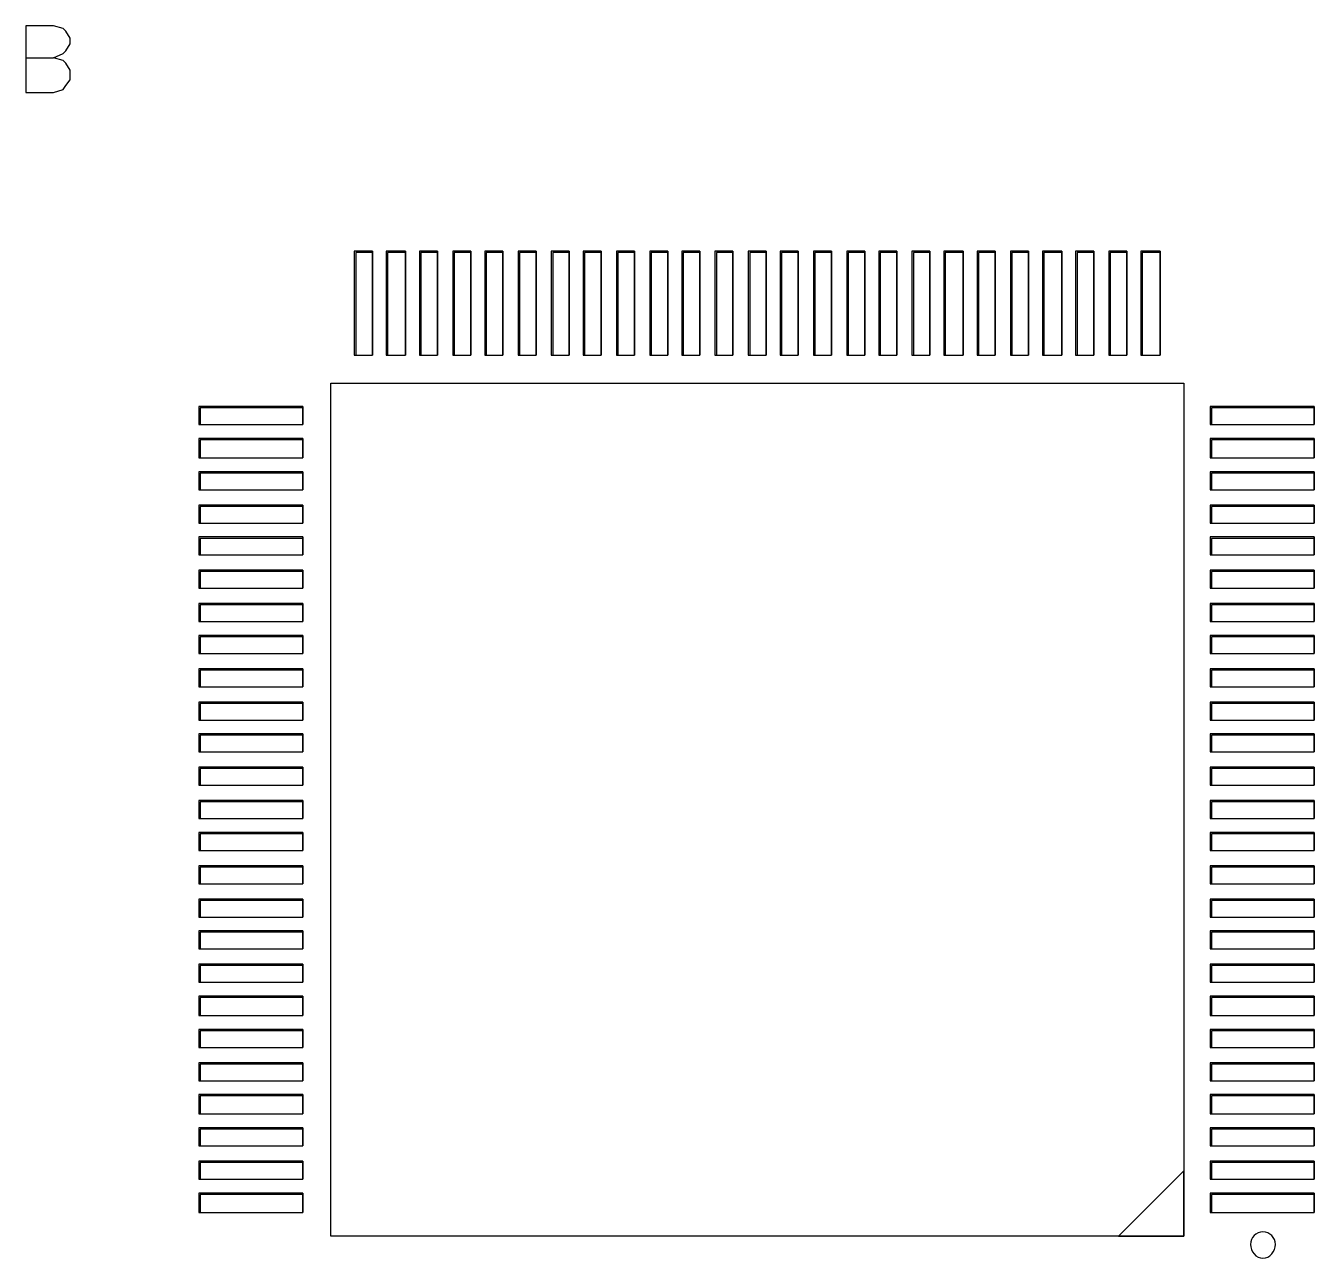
# Model space of a CAD drawing. Header units: inches. Extents: x 216.19 to 218.37, y 297.11 to 298.53.
# Drawn here: x 217.1875 to 217.5739, y 297.4838 to 297.8535 of the extents above; entities that cross this region are included whole.
import ezdxf

# ---------------------------------------------------------------- set-up
doc = ezdxf.new("R2010")
doc.units = ezdxf.units.IN
doc.layers.get('0').update_dxf_attribs({"linetype": 'CONTINUOUS'})
doc.layers.add('x3v1_1_wiring_diagram', color=7, linetype='CONTINUOUS')

# ---------------------------------------------------------------- blocks, each defined once
blk = doc.blocks.new('Azteeg')
at = {"layer": 'x3v1_1_wiring_diagram', "color": 7}
for points in [[(0.99443, 0.74496), (0.99443, 0.72499), (1.00275, 0.72499), (1.00566, 0.72582), (1.00649, 0.72707), (1.00774, 0.72874), (1.00774, 0.73165), (1.00649, 0.73373), (1.00566, 0.73456), (1.00275, 0.73539), (1.00566, 0.73664), (1.00649, 0.73747), (1.00774, 0.73955), (1.00774, 0.74122), (1.00649, 0.7433), (1.00566, 0.74413), (1.00275, 0.74496), (0.99443, 0.74496), (0.99443, 0.74496)], [(0.99443, 0.73539), (1.00275, 0.73539)], [(1.09837, 0.64613), (1.09837, 0.67733), (1.09296, 0.67733), (1.09296, 0.64613), (1.09837, 0.64613), (1.09837, 0.64613)], [(1.09338, 0.67691), (1.09338, 0.64613), (1.09837, 0.64613), (1.09837, 0.67691), (1.09338, 0.67691), (1.09338, 0.67691)], [(1.09837, 0.67733), (1.09837, 0.64613)], [(1.10836, 0.64613), (1.10836, 0.67733), (1.10253, 0.67733), (1.10253, 0.64613), (1.10836, 0.64613), (1.10836, 0.64613)], [(1.10295, 0.67691), (1.10295, 0.64613), (1.10836, 0.64613), (1.10836, 0.67691), (1.10295, 0.67691), (1.10295, 0.67691)], [(1.10836, 0.67733), (1.10836, 0.64613)], [(1.11793, 0.64613), (1.11793, 0.67733), (1.11252, 0.67733), (1.11252, 0.64613), (1.11793, 0.64613), (1.11793, 0.64613)], [(1.11293, 0.67691), (1.11293, 0.64613), (1.11793, 0.64613), (1.11793, 0.67691), (1.11293, 0.67691), (1.11293, 0.67691)], [(1.11793, 0.67733), (1.11793, 0.64613)], [(1.12791, 0.64613), (1.12791, 0.67733), (1.1225, 0.67733), (1.1225, 0.64613), (1.12791, 0.64613), (1.12791, 0.64613)], [(1.12292, 0.67691), (1.12292, 0.64613), (1.12791, 0.64613), (1.12791, 0.67691), (1.12292, 0.67691), (1.12292, 0.67691)], [(1.12791, 0.67733), (1.12791, 0.64613)], [(1.13748, 0.64613), (1.13748, 0.67733), (1.13207, 0.67733), (1.13207, 0.64613), (1.13748, 0.64613), (1.13748, 0.64613)], [(1.13249, 0.67691), (1.13249, 0.64613), (1.13748, 0.64613), (1.13748, 0.67691), (1.13249, 0.67691), (1.13249, 0.67691)], [(1.13748, 0.67733), (1.13748, 0.64613)], [(1.14746, 0.64613), (1.14746, 0.67733), (1.14206, 0.67733), (1.14206, 0.64613), (1.14746, 0.64613), (1.14746, 0.64613)], [(1.14247, 0.67691), (1.14247, 0.64613), (1.14746, 0.64613), (1.14746, 0.67691), (1.14247, 0.67691), (1.14247, 0.67691)], [(1.14746, 0.67733), (1.14746, 0.64613)], [(1.15745, 0.64613), (1.15745, 0.67733), (1.15204, 0.67733), (1.15204, 0.64613), (1.15745, 0.64613), (1.15745, 0.64613)], [(1.15246, 0.67691), (1.15246, 0.64613), (1.15745, 0.64613), (1.15745, 0.67691), (1.15246, 0.67691), (1.15246, 0.67691)], [(1.15745, 0.67733), (1.15745, 0.64613)], [(1.16702, 0.64613), (1.16702, 0.67733), (1.16161, 0.67733), (1.16161, 0.64613), (1.16702, 0.64613), (1.16702, 0.64613)], [(1.16203, 0.67691), (1.16203, 0.64613), (1.16702, 0.64613), (1.16702, 0.67691), (1.16203, 0.67691), (1.16203, 0.67691)], [(1.16702, 0.67733), (1.16702, 0.64613)], [(1.17701, 0.64613), (1.17701, 0.67733), (1.1716, 0.67733), (1.1716, 0.64613), (1.17701, 0.64613), (1.17701, 0.64613)], [(1.17201, 0.67691), (1.17201, 0.64613), (1.17701, 0.64613), (1.17701, 0.67691), (1.17201, 0.67691), (1.17201, 0.67691)], [(1.17701, 0.67733), (1.17701, 0.64613)], [(1.18699, 0.64613), (1.18699, 0.67733), (1.18158, 0.67733), (1.18158, 0.64613), (1.18699, 0.64613), (1.18699, 0.64613)], [(1.182, 0.67691), (1.182, 0.64613), (1.18699, 0.64613), (1.18699, 0.67691), (1.182, 0.67691), (1.182, 0.67691)], [(1.18699, 0.67733), (1.18699, 0.64613)], [(1.19656, 0.64613), (1.19656, 0.67733), (1.19115, 0.67733), (1.19115, 0.64613), (1.19656, 0.64613), (1.19656, 0.64613)], [(1.19157, 0.67691), (1.19157, 0.64613), (1.19656, 0.64613), (1.19656, 0.67691), (1.19157, 0.67691), (1.19157, 0.67691)], [(1.19656, 0.67733), (1.19656, 0.64613)], [(1.20654, 0.64613), (1.20654, 0.67733), (1.20113, 0.67733), (1.20113, 0.64613), (1.20654, 0.64613), (1.20654, 0.64613)], [(1.20155, 0.67691), (1.20155, 0.64613), (1.20654, 0.64613), (1.20654, 0.67691), (1.20155, 0.67691), (1.20155, 0.67691)], [(1.20654, 0.67733), (1.20654, 0.64613)], [(1.21653, 0.64613), (1.21653, 0.67733), (1.21112, 0.67733), (1.21112, 0.64613), (1.21653, 0.64613), (1.21653, 0.64613)], [(1.21154, 0.67691), (1.21154, 0.64613), (1.21653, 0.64613), (1.21653, 0.67691), (1.21154, 0.67691), (1.21154, 0.67691)], [(1.21653, 0.67733), (1.21653, 0.64613)], [(1.2261, 0.64613), (1.2261, 0.67733), (1.22069, 0.67733), (1.22069, 0.64613), (1.2261, 0.64613), (1.2261, 0.64613)], [(1.22111, 0.67691), (1.22111, 0.64613), (1.2261, 0.64613), (1.2261, 0.67691), (1.22111, 0.67691), (1.22111, 0.67691)], [(1.2261, 0.67733), (1.2261, 0.64613)], [(1.23608, 0.64613), (1.23608, 0.67733), (1.23068, 0.67733), (1.23068, 0.64613), (1.23608, 0.64613), (1.23608, 0.64613)], [(1.23109, 0.67691), (1.23109, 0.64613), (1.23608, 0.64613), (1.23608, 0.67691), (1.23109, 0.67691), (1.23109, 0.67691)], [(1.23608, 0.67733), (1.23608, 0.64613)], [(1.24607, 0.64613), (1.24607, 0.67733), (1.24066, 0.67733), (1.24066, 0.64613), (1.24607, 0.64613), (1.24607, 0.64613)], [(1.24108, 0.67691), (1.24108, 0.64613), (1.24607, 0.64613), (1.24607, 0.67691), (1.24108, 0.67691), (1.24108, 0.67691)], [(1.24607, 0.67733), (1.24607, 0.64613)], [(1.25564, 0.64613), (1.25564, 0.67733), (1.25023, 0.67733), (1.25023, 0.64613), (1.25564, 0.64613), (1.25564, 0.64613)], [(1.25065, 0.67691), (1.25065, 0.64613), (1.25564, 0.64613), (1.25564, 0.67691), (1.25065, 0.67691), (1.25065, 0.67691)], [(1.25564, 0.67733), (1.25564, 0.64613)], [(1.26562, 0.64613), (1.26562, 0.67733), (1.26021, 0.67733), (1.26021, 0.64613), (1.26562, 0.64613), (1.26562, 0.64613)], [(1.26063, 0.67691), (1.26063, 0.64613), (1.26562, 0.64613), (1.26562, 0.67691), (1.26063, 0.67691), (1.26063, 0.67691)], [(1.26562, 0.67733), (1.26562, 0.64613)], [(1.27561, 0.64613), (1.27561, 0.67733), (1.26978, 0.67733), (1.26978, 0.64613), (1.27561, 0.64613), (1.27561, 0.64613)], [(1.2702, 0.67691), (1.2702, 0.64613), (1.27561, 0.64613), (1.27561, 0.67691), (1.2702, 0.67691), (1.2702, 0.67691)], [(1.27561, 0.67733), (1.27561, 0.64613)], [(1.28518, 0.64613), (1.28518, 0.67733), (1.27977, 0.67733), (1.27977, 0.64613), (1.28518, 0.64613), (1.28518, 0.64613)], [(1.28019, 0.67691), (1.28019, 0.64613), (1.28518, 0.64613), (1.28518, 0.67691), (1.28019, 0.67691), (1.28019, 0.67691)], [(1.28518, 0.67733), (1.28518, 0.64613)], [(1.29516, 0.64613), (1.29516, 0.67733), (1.28975, 0.67733), (1.28975, 0.64613), (1.29516, 0.64613), (1.29516, 0.64613)], [(1.29017, 0.67691), (1.29017, 0.64613), (1.29516, 0.64613), (1.29516, 0.67691), (1.29017, 0.67691), (1.29017, 0.67691)], [(1.29516, 0.67733), (1.29516, 0.64613)], [(1.30515, 0.64613), (1.30515, 0.67733), (1.29932, 0.67733), (1.29932, 0.64613), (1.30515, 0.64613), (1.30515, 0.64613)], [(1.29974, 0.67691), (1.29974, 0.64613), (1.30515, 0.64613), (1.30515, 0.67691), (1.29974, 0.67691), (1.29974, 0.67691)], [(1.30515, 0.67733), (1.30515, 0.64613)], [(1.31472, 0.64613), (1.31472, 0.67733), (1.30931, 0.67733), (1.30931, 0.64613), (1.31472, 0.64613), (1.31472, 0.64613)], [(1.30972, 0.67691), (1.30972, 0.64613), (1.31472, 0.64613), (1.31472, 0.67691), (1.30972, 0.67691), (1.30972, 0.67691)], [(1.31472, 0.67733), (1.31472, 0.64613)], [(1.3247, 0.64613), (1.3247, 0.67733), (1.31929, 0.67733), (1.31929, 0.64613), (1.3247, 0.64613), (1.3247, 0.64613)], [(1.31971, 0.67691), (1.31971, 0.64613), (1.3247, 0.64613), (1.3247, 0.67691), (1.31971, 0.67691), (1.31971, 0.67691)], [(1.3247, 0.67733), (1.3247, 0.64613)], [(1.33469, 0.64613), (1.33469, 0.67733), (1.32886, 0.67733), (1.32886, 0.64613), (1.33469, 0.64613), (1.33469, 0.64613)], [(1.32928, 0.67691), (1.32928, 0.64613), (1.33469, 0.64613), (1.33469, 0.67691), (1.32928, 0.67691), (1.32928, 0.67691)], [(1.33469, 0.67733), (1.33469, 0.64613)], [(1.34176, 0.38193), (1.08589, 0.38193), (1.08589, 0.6378), (1.34176, 0.6378), (1.34176, 0.38193), (1.34176, 0.38193), (1.34176, 0.39941), (1.34176, 0.38193), (1.34176, 0.38193), (1.34176, 0.40149), (1.32221, 0.38193), (1.34176, 0.38193), (1.34176, 0.38193)], [(1.07757, 0.62532), (1.07757, 0.63073), (1.04636, 0.63073), (1.04636, 0.62532), (1.07757, 0.62532), (1.07757, 0.62532)], [(1.04678, 0.63032), (1.04678, 0.62532), (1.07757, 0.62532), (1.07757, 0.63032), (1.04678, 0.63032), (1.04678, 0.63032)], [(1.07757, 0.63073), (1.07757, 0.62532)], [(1.38087, 0.62532), (1.38087, 0.63073), (1.34966, 0.63073), (1.34966, 0.62532), (1.38087, 0.62532), (1.38087, 0.62532)], [(1.35008, 0.63032), (1.35008, 0.62532), (1.38087, 0.62532), (1.38087, 0.63032), (1.35008, 0.63032), (1.35008, 0.63032)], [(1.38087, 0.63073), (1.38087, 0.62532)], [(1.07757, 0.61534), (1.07757, 0.62116), (1.04636, 0.62116), (1.04636, 0.61534), (1.07757, 0.61534), (1.07757, 0.61534)], [(1.04678, 0.62075), (1.04678, 0.61534), (1.07757, 0.61534), (1.07757, 0.62075), (1.04678, 0.62075), (1.04678, 0.62075)], [(1.07757, 0.62116), (1.07757, 0.61534)], [(1.38087, 0.61534), (1.38087, 0.62116), (1.34966, 0.62116), (1.34966, 0.61534), (1.38087, 0.61534), (1.38087, 0.61534)], [(1.35008, 0.62075), (1.35008, 0.61534), (1.38087, 0.61534), (1.38087, 0.62075), (1.35008, 0.62075), (1.35008, 0.62075)], [(1.38087, 0.62116), (1.38087, 0.61534)], [(1.07757, 0.60577), (1.07757, 0.61118), (1.04636, 0.61118), (1.04636, 0.60577), (1.07757, 0.60577), (1.07757, 0.60577)], [(1.04678, 0.61076), (1.04678, 0.60577), (1.07757, 0.60577), (1.07757, 0.61076), (1.04678, 0.61076), (1.04678, 0.61076)], [(1.07757, 0.61118), (1.07757, 0.60577)], [(1.38087, 0.60577), (1.38087, 0.61118), (1.34966, 0.61118), (1.34966, 0.60577), (1.38087, 0.60577), (1.38087, 0.60577)], [(1.35008, 0.61076), (1.35008, 0.60577), (1.38087, 0.60577), (1.38087, 0.61076), (1.35008, 0.61076), (1.35008, 0.61076)], [(1.38087, 0.61118), (1.38087, 0.60577)], [(1.07757, 0.59578), (1.07757, 0.60119), (1.04636, 0.60119), (1.04636, 0.59578), (1.07757, 0.59578), (1.07757, 0.59578)], [(1.04678, 0.60078), (1.04678, 0.59578), (1.07757, 0.59578), (1.07757, 0.60078), (1.04678, 0.60078), (1.04678, 0.60078)], [(1.07757, 0.60119), (1.07757, 0.59578)], [(1.38087, 0.59578), (1.38087, 0.60119), (1.34966, 0.60119), (1.34966, 0.59578), (1.38087, 0.59578), (1.38087, 0.59578)], [(1.35008, 0.60078), (1.35008, 0.59578), (1.38087, 0.59578), (1.38087, 0.60078), (1.35008, 0.60078), (1.35008, 0.60078)], [(1.38087, 0.60119), (1.38087, 0.59578)], [(1.07757, 0.58622), (1.07757, 0.59162), (1.04636, 0.59162), (1.04636, 0.58622), (1.07757, 0.58622), (1.07757, 0.58622)], [(1.07757, 0.59162), (1.07757, 0.58622)], [(1.38087, 0.58622), (1.38087, 0.59162), (1.34966, 0.59162), (1.34966, 0.58622), (1.38087, 0.58622), (1.38087, 0.58622)], [(1.38087, 0.59162), (1.38087, 0.58622)], [(1.04678, 0.59121), (1.04678, 0.58622), (1.07757, 0.58622), (1.07757, 0.59121), (1.04678, 0.59121), (1.04678, 0.59121)], [(1.35008, 0.59121), (1.35008, 0.58622), (1.38087, 0.58622), (1.38087, 0.59121), (1.35008, 0.59121), (1.35008, 0.59121)], [(1.07757, 0.57623), (1.07757, 0.58164), (1.04636, 0.58164), (1.04636, 0.57623), (1.07757, 0.57623), (1.07757, 0.57623)], [(1.04678, 0.58122), (1.04678, 0.57623), (1.07757, 0.57623), (1.07757, 0.58122), (1.04678, 0.58122), (1.04678, 0.58122)], [(1.07757, 0.58164), (1.07757, 0.57623)], [(1.38087, 0.57623), (1.38087, 0.58164), (1.34966, 0.58164), (1.34966, 0.57623), (1.38087, 0.57623), (1.38087, 0.57623)], [(1.35008, 0.58122), (1.35008, 0.57623), (1.38087, 0.57623), (1.38087, 0.58122), (1.35008, 0.58122), (1.35008, 0.58122)], [(1.38087, 0.58164), (1.38087, 0.57623)], [(1.07757, 0.56625), (1.07757, 0.57165), (1.04636, 0.57165), (1.04636, 0.56625), (1.07757, 0.56625), (1.07757, 0.56625)], [(1.04678, 0.57124), (1.04678, 0.56625), (1.07757, 0.56625), (1.07757, 0.57124), (1.04678, 0.57124), (1.04678, 0.57124)], [(1.07757, 0.57165), (1.07757, 0.56625)], [(1.38087, 0.56625), (1.38087, 0.57165), (1.34966, 0.57165), (1.34966, 0.56625), (1.38087, 0.56625), (1.38087, 0.56625)], [(1.35008, 0.57124), (1.35008, 0.56625), (1.38087, 0.56625), (1.38087, 0.57124), (1.35008, 0.57124), (1.35008, 0.57124)], [(1.38087, 0.57165), (1.38087, 0.56625)], [(1.07757, 0.55667), (1.07757, 0.56208), (1.04636, 0.56208), (1.04636, 0.55667), (1.07757, 0.55667), (1.07757, 0.55667)], [(1.04678, 0.56167), (1.04678, 0.55667), (1.07757, 0.55667), (1.07757, 0.56167), (1.04678, 0.56167), (1.04678, 0.56167)], [(1.07757, 0.56208), (1.07757, 0.55667)], [(1.38087, 0.55667), (1.38087, 0.56208), (1.34966, 0.56208), (1.34966, 0.55667), (1.38087, 0.55667), (1.38087, 0.55667)], [(1.35008, 0.56167), (1.35008, 0.55667), (1.38087, 0.55667), (1.38087, 0.56167), (1.35008, 0.56167), (1.35008, 0.56167)], [(1.38087, 0.56208), (1.38087, 0.55667)], [(1.07757, 0.54669), (1.07757, 0.5521), (1.04636, 0.5521), (1.04636, 0.54669), (1.07757, 0.54669), (1.07757, 0.54669)], [(1.04678, 0.55168), (1.04678, 0.54669), (1.07757, 0.54669), (1.07757, 0.55168), (1.04678, 0.55168), (1.04678, 0.55168)], [(1.07757, 0.5521), (1.07757, 0.54669)], [(1.38087, 0.54669), (1.38087, 0.5521), (1.34966, 0.5521), (1.34966, 0.54669), (1.38087, 0.54669), (1.38087, 0.54669)], [(1.35008, 0.55168), (1.35008, 0.54669), (1.38087, 0.54669), (1.38087, 0.55168), (1.35008, 0.55168), (1.35008, 0.55168)], [(1.38087, 0.5521), (1.38087, 0.54669)], [(1.07757, 0.5367), (1.07757, 0.54211), (1.04636, 0.54211), (1.04636, 0.5367), (1.07757, 0.5367), (1.07757, 0.5367)], [(1.04678, 0.5417), (1.04678, 0.5367), (1.07757, 0.5367), (1.07757, 0.5417), (1.04678, 0.5417), (1.04678, 0.5417)], [(1.07757, 0.54211), (1.07757, 0.5367)], [(1.38087, 0.5367), (1.38087, 0.54211), (1.34966, 0.54211), (1.34966, 0.5367), (1.38087, 0.5367), (1.38087, 0.5367)], [(1.35008, 0.5417), (1.35008, 0.5367), (1.38087, 0.5367), (1.38087, 0.5417), (1.35008, 0.5417), (1.35008, 0.5417)], [(1.38087, 0.54211), (1.38087, 0.5367)], [(1.07757, 0.52714), (1.07757, 0.53255), (1.04636, 0.53255), (1.04636, 0.52714), (1.07757, 0.52714), (1.07757, 0.52714)], [(1.04678, 0.53213), (1.04678, 0.52714), (1.07757, 0.52714), (1.07757, 0.53213), (1.04678, 0.53213), (1.04678, 0.53213)], [(1.07757, 0.53255), (1.07757, 0.52714)], [(1.38087, 0.52714), (1.38087, 0.53255), (1.34966, 0.53255), (1.34966, 0.52714), (1.38087, 0.52714), (1.38087, 0.52714)], [(1.35008, 0.53213), (1.35008, 0.52714), (1.38087, 0.52714), (1.38087, 0.53213), (1.35008, 0.53213), (1.35008, 0.53213)], [(1.38087, 0.53255), (1.38087, 0.52714)], [(1.07757, 0.51715), (1.07757, 0.52256), (1.04636, 0.52256), (1.04636, 0.51715), (1.07757, 0.51715), (1.07757, 0.51715)], [(1.04678, 0.52214), (1.04678, 0.51715), (1.07757, 0.51715), (1.07757, 0.52214), (1.04678, 0.52214), (1.04678, 0.52214)], [(1.07757, 0.52256), (1.07757, 0.51715)], [(1.38087, 0.51715), (1.38087, 0.52256), (1.34966, 0.52256), (1.34966, 0.51715), (1.38087, 0.51715), (1.38087, 0.51715)], [(1.35008, 0.52214), (1.35008, 0.51715), (1.38087, 0.51715), (1.38087, 0.52214), (1.35008, 0.52214), (1.35008, 0.52214)], [(1.38087, 0.52256), (1.38087, 0.51715)], [(1.07757, 0.50717), (1.07757, 0.51257), (1.04636, 0.51257), (1.04636, 0.50717), (1.07757, 0.50717), (1.07757, 0.50717)], [(1.04678, 0.51216), (1.04678, 0.50717), (1.07757, 0.50717), (1.07757, 0.51216), (1.04678, 0.51216), (1.04678, 0.51216)], [(1.07757, 0.51257), (1.07757, 0.50717)], [(1.38087, 0.50717), (1.38087, 0.51257), (1.34966, 0.51257), (1.34966, 0.50717), (1.38087, 0.50717), (1.38087, 0.50717)], [(1.35008, 0.51216), (1.35008, 0.50717), (1.38087, 0.50717), (1.38087, 0.51216), (1.35008, 0.51216), (1.35008, 0.51216)], [(1.38087, 0.51257), (1.38087, 0.50717)], [(1.07757, 0.4976), (1.07757, 0.503), (1.04636, 0.503), (1.04636, 0.4976), (1.07757, 0.4976), (1.07757, 0.4976)], [(1.04678, 0.50259), (1.04678, 0.4976), (1.07757, 0.4976), (1.07757, 0.50259), (1.04678, 0.50259), (1.04678, 0.50259)], [(1.07757, 0.503), (1.07757, 0.4976)], [(1.38087, 0.4976), (1.38087, 0.503), (1.34966, 0.503), (1.34966, 0.4976), (1.38087, 0.4976), (1.38087, 0.4976)], [(1.35008, 0.50259), (1.35008, 0.4976), (1.38087, 0.4976), (1.38087, 0.50259), (1.35008, 0.50259), (1.35008, 0.50259)], [(1.38087, 0.503), (1.38087, 0.4976)], [(1.07757, 0.48761), (1.07757, 0.49302), (1.04636, 0.49302), (1.04636, 0.48761), (1.07757, 0.48761), (1.07757, 0.48761)], [(1.04678, 0.4926), (1.04678, 0.48761), (1.07757, 0.48761), (1.07757, 0.4926), (1.04678, 0.4926), (1.04678, 0.4926)], [(1.07757, 0.49302), (1.07757, 0.48761)], [(1.38087, 0.48761), (1.38087, 0.49302), (1.34966, 0.49302), (1.34966, 0.48761), (1.38087, 0.48761), (1.38087, 0.48761)], [(1.35008, 0.4926), (1.35008, 0.48761), (1.38087, 0.48761), (1.38087, 0.4926), (1.35008, 0.4926), (1.35008, 0.4926)], [(1.38087, 0.49302), (1.38087, 0.48761)], [(1.07757, 0.47763), (1.07757, 0.48303), (1.04636, 0.48303), (1.04636, 0.47763), (1.07757, 0.47763), (1.07757, 0.47763)], [(1.04678, 0.48262), (1.04678, 0.47763), (1.07757, 0.47763), (1.07757, 0.48262), (1.04678, 0.48262), (1.04678, 0.48262)], [(1.07757, 0.48303), (1.07757, 0.47763)], [(1.38087, 0.47763), (1.38087, 0.48303), (1.34966, 0.48303), (1.34966, 0.47763), (1.38087, 0.47763), (1.38087, 0.47763)], [(1.35008, 0.48262), (1.35008, 0.47763), (1.38087, 0.47763), (1.38087, 0.48262), (1.35008, 0.48262), (1.35008, 0.48262)], [(1.38087, 0.48303), (1.38087, 0.47763)], [(1.07757, 0.46806), (1.07757, 0.47347), (1.04636, 0.47347), (1.04636, 0.46806), (1.07757, 0.46806), (1.07757, 0.46806)], [(1.04678, 0.47305), (1.04678, 0.46806), (1.07757, 0.46806), (1.07757, 0.47305), (1.04678, 0.47305), (1.04678, 0.47305)], [(1.07757, 0.47347), (1.07757, 0.46806)], [(1.38087, 0.46806), (1.38087, 0.47347), (1.34966, 0.47347), (1.34966, 0.46806), (1.38087, 0.46806), (1.38087, 0.46806)], [(1.35008, 0.47305), (1.35008, 0.46806), (1.38087, 0.46806), (1.38087, 0.47305), (1.35008, 0.47305), (1.35008, 0.47305)], [(1.38087, 0.47347), (1.38087, 0.46806)], [(1.07757, 0.45807), (1.07757, 0.46348), (1.04636, 0.46348), (1.04636, 0.45807), (1.07757, 0.45807), (1.07757, 0.45807)], [(1.04678, 0.46306), (1.04678, 0.45807), (1.07757, 0.45807), (1.07757, 0.46306), (1.04678, 0.46306), (1.04678, 0.46306)], [(1.07757, 0.46348), (1.07757, 0.45807)], [(1.38087, 0.45807), (1.38087, 0.46348), (1.34966, 0.46348), (1.34966, 0.45807), (1.38087, 0.45807), (1.38087, 0.45807)], [(1.35008, 0.46306), (1.35008, 0.45807), (1.38087, 0.45807), (1.38087, 0.46306), (1.35008, 0.46306), (1.35008, 0.46306)], [(1.38087, 0.46348), (1.38087, 0.45807)], [(1.07757, 0.44809), (1.07757, 0.45391), (1.04636, 0.45391), (1.04636, 0.44809), (1.07757, 0.44809), (1.07757, 0.44809)], [(1.04678, 0.4535), (1.04678, 0.44809), (1.07757, 0.44809), (1.07757, 0.4535), (1.04678, 0.4535), (1.04678, 0.4535)], [(1.07757, 0.45391), (1.07757, 0.44809)], [(1.38087, 0.44809), (1.38087, 0.45391), (1.34966, 0.45391), (1.34966, 0.44809), (1.38087, 0.44809), (1.38087, 0.44809)], [(1.35008, 0.4535), (1.35008, 0.44809), (1.38087, 0.44809), (1.38087, 0.4535), (1.35008, 0.4535), (1.35008, 0.4535)], [(1.38087, 0.45391), (1.38087, 0.44809)], [(1.07757, 0.43852), (1.07757, 0.44393), (1.04636, 0.44393), (1.04636, 0.43852), (1.07757, 0.43852), (1.07757, 0.43852)], [(1.04678, 0.44351), (1.04678, 0.43852), (1.07757, 0.43852), (1.07757, 0.44351), (1.04678, 0.44351), (1.04678, 0.44351)], [(1.07757, 0.44393), (1.07757, 0.43852)], [(1.38087, 0.43852), (1.38087, 0.44393), (1.34966, 0.44393), (1.34966, 0.43852), (1.38087, 0.43852), (1.38087, 0.43852)], [(1.35008, 0.44351), (1.35008, 0.43852), (1.38087, 0.43852), (1.38087, 0.44351), (1.35008, 0.44351), (1.35008, 0.44351)], [(1.38087, 0.44393), (1.38087, 0.43852)], [(1.07757, 0.42853), (1.07757, 0.43394), (1.04636, 0.43394), (1.04636, 0.42853), (1.07757, 0.42853), (1.07757, 0.42853)], [(1.04678, 0.43352), (1.04678, 0.42853), (1.07757, 0.42853), (1.07757, 0.43352), (1.04678, 0.43352), (1.04678, 0.43352)], [(1.07757, 0.43394), (1.07757, 0.42853)], [(1.38087, 0.42853), (1.38087, 0.43394), (1.34966, 0.43394), (1.34966, 0.42853), (1.38087, 0.42853), (1.38087, 0.42853)], [(1.35008, 0.43352), (1.35008, 0.42853), (1.38087, 0.42853), (1.38087, 0.43352), (1.35008, 0.43352), (1.35008, 0.43352)], [(1.38087, 0.43394), (1.38087, 0.42853)], [(1.07757, 0.41855), (1.07757, 0.42437), (1.04636, 0.42437), (1.04636, 0.41855), (1.07757, 0.41855), (1.07757, 0.41855)], [(1.04678, 0.42396), (1.04678, 0.41855), (1.07757, 0.41855), (1.07757, 0.42396), (1.04678, 0.42396), (1.04678, 0.42396)], [(1.07757, 0.42437), (1.07757, 0.41855)], [(1.38087, 0.41855), (1.38087, 0.42437), (1.34966, 0.42437), (1.34966, 0.41855), (1.38087, 0.41855), (1.38087, 0.41855)], [(1.35008, 0.42396), (1.35008, 0.41855), (1.38087, 0.41855), (1.38087, 0.42396), (1.35008, 0.42396), (1.35008, 0.42396)], [(1.38087, 0.42437), (1.38087, 0.41855)], [(1.07757, 0.40898), (1.07757, 0.41439), (1.04636, 0.41439), (1.04636, 0.40898), (1.07757, 0.40898), (1.07757, 0.40898)], [(1.04678, 0.41397), (1.04678, 0.40898), (1.07757, 0.40898), (1.07757, 0.41397), (1.04678, 0.41397), (1.04678, 0.41397)], [(1.07757, 0.41439), (1.07757, 0.40898)], [(1.38087, 0.40898), (1.38087, 0.41439), (1.34966, 0.41439), (1.34966, 0.40898), (1.38087, 0.40898), (1.38087, 0.40898)], [(1.35008, 0.41397), (1.35008, 0.40898), (1.38087, 0.40898), (1.38087, 0.41397), (1.35008, 0.41397), (1.35008, 0.41397)], [(1.38087, 0.41439), (1.38087, 0.40898)], [(1.07757, 0.39899), (1.07757, 0.4044), (1.04636, 0.4044), (1.04636, 0.39899), (1.07757, 0.39899), (1.07757, 0.39899)], [(1.04678, 0.40399), (1.04678, 0.39899), (1.07757, 0.39899), (1.07757, 0.40399), (1.04678, 0.40399), (1.04678, 0.40399)], [(1.07757, 0.4044), (1.07757, 0.39899)], [(1.38087, 0.39899), (1.38087, 0.4044), (1.34966, 0.4044), (1.34966, 0.39899), (1.38087, 0.39899), (1.38087, 0.39899)], [(1.35008, 0.40399), (1.35008, 0.39899), (1.38087, 0.39899), (1.38087, 0.40399), (1.35008, 0.40399), (1.35008, 0.40399)], [(1.38087, 0.4044), (1.38087, 0.39899)], [(1.07757, 0.38901), (1.07757, 0.39483), (1.04636, 0.39483), (1.04636, 0.38901), (1.07757, 0.38901), (1.07757, 0.38901)], [(1.04678, 0.39442), (1.04678, 0.38901), (1.07757, 0.38901), (1.07757, 0.39442), (1.04678, 0.39442), (1.04678, 0.39442)], [(1.07757, 0.39483), (1.07757, 0.38901)], [(1.38087, 0.38901), (1.38087, 0.39483), (1.34966, 0.39483), (1.34966, 0.38901), (1.38087, 0.38901), (1.38087, 0.38901)], [(1.35008, 0.39442), (1.35008, 0.38901), (1.38087, 0.38901), (1.38087, 0.39442), (1.35008, 0.39442), (1.35008, 0.39442)], [(1.38087, 0.39483), (1.38087, 0.38901)], [(1.36922, 0.37944), (1.36922, 0.37944)]]:
    blk.add_lwpolyline(points, dxfattribs=at)
for points in [[(1.36548, 0.38318), (1.36339, 0.38318), (1.36173, 0.38152), (1.36173, 0.37944)], [(1.36922, 0.37944), (1.36922, 0.38152), (1.36756, 0.38318), (1.36548, 0.38318)], [(1.36173, 0.37944), (1.36173, 0.37736), (1.36339, 0.37528), (1.36548, 0.37528)], [(1.36548, 0.37528), (1.36756, 0.37528), (1.36922, 0.37736), (1.36922, 0.37944)]]:
    blk.add_open_spline(points, degree=3, dxfattribs=at)

msp = doc.modelspace()

# ---------------------------------------------------------------- block references
at = {"linetype": 'ByBlock'}
msp.add_blockref('Azteeg', (216.19305, 297.10849), dxfattribs=at)

doc.saveas('drawing.dxf')
